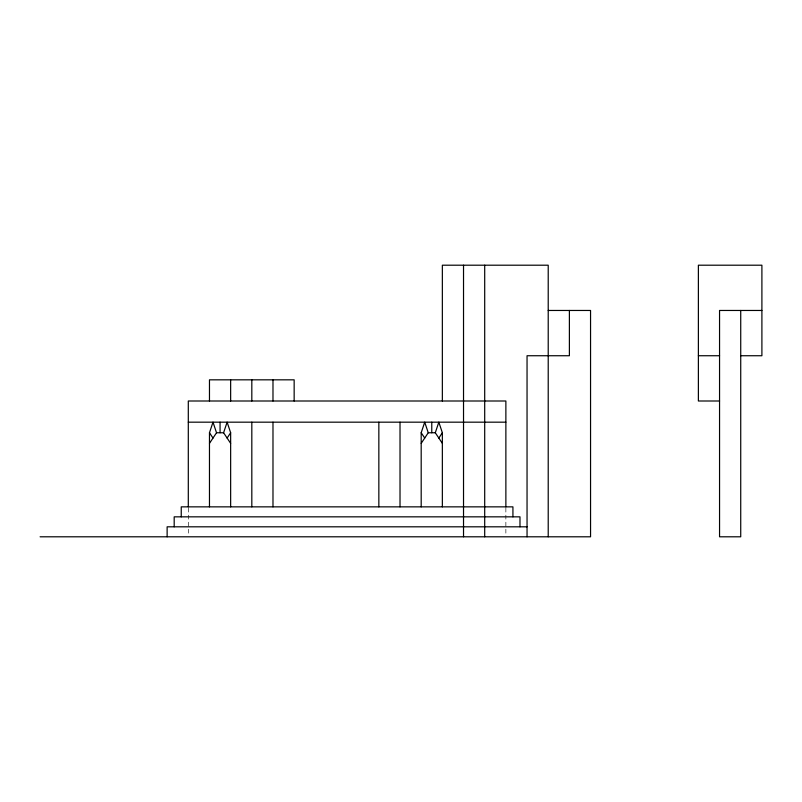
<?xml version="1.0" encoding="UTF-8"?>
<svg xmlns="http://www.w3.org/2000/svg" width="802" height="802" viewBox="0 0 802 802"><rect width="100%" height="100%" fill="white"/><g stroke="black" fill="none" stroke-linecap="round" stroke-linejoin="round"><path stroke-width="0.6" stroke-dasharray="4.01 3.01" d="M505.872 508.107L505.872 535.556M188.3 508.107L188.3 535.546"/><path stroke-width="1.2" d="M209.472 506.854L209.472 432.759L213.001 422.173L216.53 432.759L209.472 443.346M230.645 443.346L223.588 432.759L227.116 422.173L230.645 432.759L230.645 506.854M421.19 506.854L421.19 432.759L424.719 422.173L428.238 432.759L421.19 443.346M442.353 443.346L435.296 432.759L438.824 422.173L442.353 432.759L442.353 506.854M227.116 438.052L230.645 432.759M438.824 438.052L442.353 432.759M548.217 310.464L590.553 310.464L590.553 536.799L40.1 536.799M761.9 310.464L719.554 310.464L719.554 536.799L740.727 536.799L740.727 310.464M698.382 355.737L719.554 355.737M740.727 355.737L761.9 355.737L761.9 265.201L698.382 265.201L698.382 401L719.554 401M188.3 422.173L505.872 422.173M216.53 432.759L223.588 432.759M428.238 432.759L435.296 432.759M527.044 526.814L167.127 526.814L167.127 536.799M421.19 432.759L424.719 438.052M209.472 432.759L213.001 438.052M569.39 310.464L569.39 355.737L527.044 355.737L527.044 536.799M548.217 536.799L548.217 265.201L442.353 265.201L442.353 401M519.987 526.814L519.987 516.839L174.184 516.839L174.184 526.814M512.929 516.839L512.929 506.854L181.242 506.854L181.242 516.839M505.872 506.894L505.872 401L188.3 401L188.3 506.854M484.699 265.201L484.699 536.799M463.526 265.201L463.526 536.799M431.767 422.173L431.767 432.759M400.018 422.173L400.018 506.854M378.845 422.173L378.845 506.854M294.154 401L294.154 379.827L209.472 379.827L209.472 401M272.981 379.827L272.981 401M272.981 422.173L272.981 506.854M251.818 379.827L251.818 401M251.818 422.173L251.818 506.854M230.645 379.827L230.645 401M220.059 422.173L220.059 432.759"/></g></svg>
